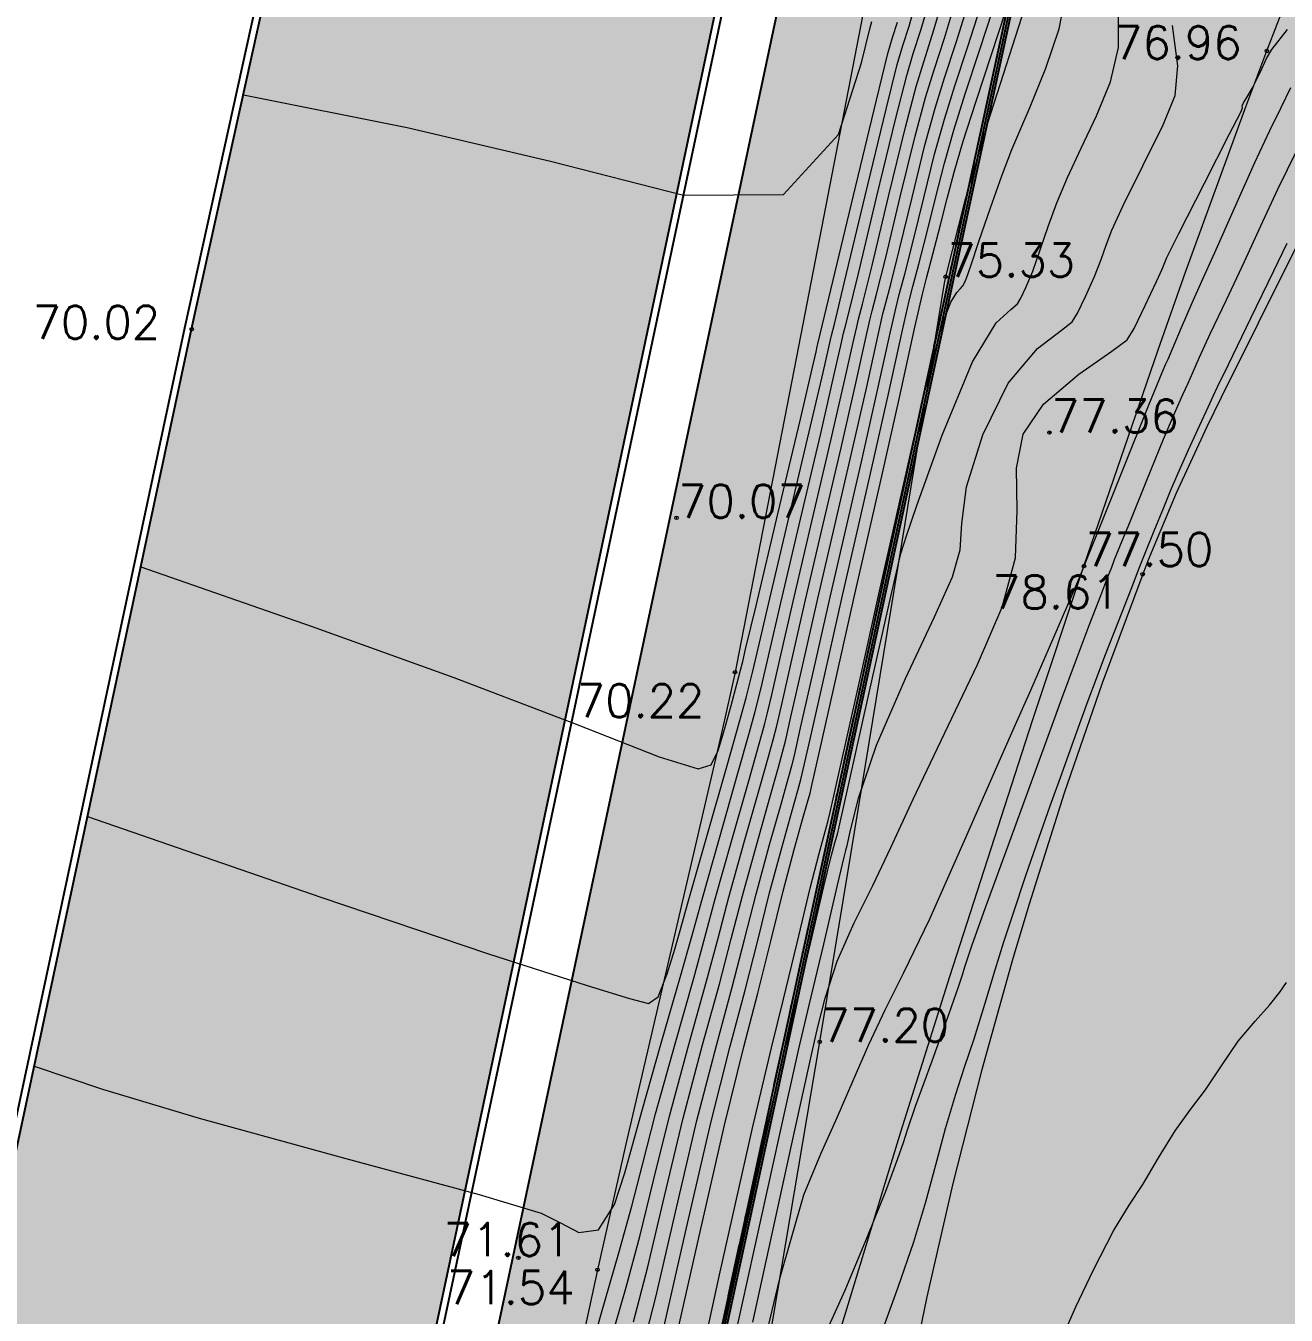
# Model space of a CAD drawing. Header units: inches. Extents: x 1286 to 7442, y -84 to 3420.
# Drawn here: x 1826.82 to 1863.02, y 171.38 to 208.4 of the extents above; entities that cross this region are included whole.
import ezdxf

# ---------------------------------------------------------------- set-up
doc = ezdxf.new("R2010")
doc.units = ezdxf.units.IN
doc.header["$LTSCALE"] = 3
doc.header["$MEASUREMENT"] = 0
doc.linetypes.add('DASHDOT', pattern=[1, 0.5, -0.25, 0, -0.25])
doc.layers.add('ARQ_ESQUADRIAS', color=3, linetype='Continuous', lineweight=5)
doc.layers.add('ARQ_TOPOGRAFIA', color=8, linetype='Continuous', lineweight=5)
for name, color, linetype in [('ARQ_HATCH', 8, 'Continuous'), ('ARQ_LIMITE', 6, 'DASHDOT'), ('ARQ_RUA', 250, 'Continuous')]:
    doc.layers.add(name, color=color, linetype=linetype)
doc.styles.add('ROMAN', font='romans__.ttf', dxfattribs={"height": 0.75})

msp = doc.modelspace()

# ---------------------------------------------------------------- hatches: boundary and pattern name
at = {"layer": 'ARQ_HATCH', "transparency": 33554559}
h = msp.add_hatch(color=9, dxfattribs=at)
h.dxf.hatch_style = 1
edge = h.paths.add_edge_path()
edge.add_line((1806.504, 11.293), (1791.287, 14.6))
edge.add_line((1791.287, 14.6), (1796.219, 37.297))
edge.add_line((1796.219, 37.297), (1801.852, 63.155))
edge.add_line((1801.852, 63.155), (1809.764, 99.006))
edge.add_line((1809.764, 99.006), (1817.55, 134.379))
edge.add_line((1817.55, 134.379), (1822.677, 158.271))
edge.add_line((1822.677, 158.271), (1826.527, 176.002))
edge.add_line((1826.527, 176.002), (1831.586, 199.688))
edge.add_line((1831.586, 199.688), (1836.786, 223.275))
edge.add_line((1836.786, 223.275), (1840.065, 238.333))
edge.add_line((1840.065, 238.333), (1843.03, 252.125))
edge.add_line((1843.03, 252.125), (1845.037, 261.723))
edge.add_line((1845.037, 261.723), (1857.597, 260.472))
edge.add_line((1857.597, 260.472), (1840.84, 181.521))
edge.add_line((1840.84, 181.521), (1812.17, 46.849))
edge.add_arc((1816.083, 46.016), 4, 167.982, 267.2421)
edge.add_line((1815.89, 42.021), (1822.336, 41.71))
edge.add_line((1822.336, 41.71), (1842.888, 40.109))
edge.add_line((1842.888, 40.109), (1866.465, 39.914))
edge.add_line((1866.465, 39.914), (1866.158, 28.097))
edge.add_arc((1801.742, -6445.566), 6473.984, 89.4298998, 89.7323738)
edge.add_arc((1836.368, -252.101), 280.482, 90.89616, 92.2112)
edge.add_arc((1826.309, 8.433), 19.754, 92.2117, 97.167)
edge.add_arc((1828.171, -6.378), 34.681, 97.1673, 102.1246)
edge.add_arc((1826.384, 1.942), 26.172, 102.1247, 107.8305)
edge.add_arc((1827.748, -2.299), 30.626, 107.8305, 113.5369)
edge.add_arc((1820.807, 13.637), 13.245, 113.5372, 122.2153)
edge.add_arc((1820.855, 13.561), 13.334, 122.2153, 130.9005)
edge.add_arc((1820.51, 13.959), 12.807, 130.9005, 139.761)
edge.add_arc((1819.12, 15.135), 10.987, 139.7613, 148.6181)
edge.add_arc((1829.934, 8.54), 23.653, 148.6185, 154.6538)
edge.add_arc((1821.164, 12.694), 13.949, 154.6539, 160.6883)
edge.add_arc((1842.057, 5.372), 36.089, 160.6883, 164.439)
edge.add_arc((1835.687, 7.146), 29.476, 164.439, 168.1898)
edge.add_arc((1835.687, 7.146), 29.476, 168.1898, 171.912)
at = {"layer": 'ARQ_HATCH', "transparency": 33554534}
h = msp.add_hatch(color=124, dxfattribs=at)
h.dxf.hatch_style = 1
h.paths.add_polyline_path([(1862.415, 243.07), (1855.729, 243.289), (1842.542, 181.158), (1813.872, 46.487, 0.462383), (1815.974, 43.759), (1821.984, 43.469, 0.282847), (1824.976, 45.116), (1820.52, 45.132), (1819.731, 46.113), (1820.579, 50.022), (1821.002, 51.976)])
h = msp.add_hatch(color=124, dxfattribs=at)
h.dxf.hatch_style = 1
h.paths.add_polyline_path([(2009.917, 199.566), (2002.204, 209.665), (1990.773, 216.721), (1944.861, 233.38), (1920.697, 239.925), (1908.644, 241.353), (1862.514, 242.867), (1829.908, 92.41), (1845.859, 92.41), (1862.275, 148.835, -0.330467), (1864.173, 150.276), (1955.428, 151.28), (1955.437, 152.854), (2017.258, 152.854), (2016.956, 95.256), (1955.137, 95.636), (1955.142, 96.512), (1865.998, 97.062, -0.412407), (1865.004, 98.062), (1865.004, 92.51), (2015.225, 92.51, 0.41263), (2019.125, 96.389), (2019.452, 156.871), (2028.982, 160.101), (2029.767, 160.542), (2017.944, 181.551)])

# ---------------------------------------------------------------- linework, layer by layer
at = {"layer": 'ARQ_ESQUADRIAS'}
msp.add_lwpolyline([(1862.426, 242.86), (1821.056, 51.965), (1821.085, 51.958), (1862.455, 242.853)], dxfattribs=at)
at = {"layer": 'ARQ_LIMITE'}
msp.add_lwpolyline([(2056.769, 121.36), (2043.891, 127.382), (2037.172, 129.104), (2037.068, 147.977), (2018.123, 181.641), (2010.09, 199.669), (2002.341, 209.816), (1990.861, 216.902), (1967.983, 225.269), (1944.921, 233.571), (1920.735, 240.122), (1908.659, 241.553), (1862.415, 243.07), (1819.128, 43.327), (1856.893, 43.193), (1888.226, 42.531), (2013.662, 42.552), (2013.772, 51.782), (2018.174, 69.445), (2029.092, 73.439), (2033.345, 91.354), (2039.202, 93.554), (2044.83, 104.92), (2054.541, 109.975)], dxfattribs=at)
at = {"layer": 'ARQ_RUA'}
for points in [[(1791.091, 14.637), (1796.024, 37.339), (1801.656, 63.198), (1809.569, 99.049), (1817.355, 134.422), (1822.482, 158.313), (1826.332, 176.044), (1831.391, 199.73), (1836.591, 223.318), (1839.869, 238.375), (1842.834, 252.166), (1844.837, 261.743)], [(1791.287, 14.6), (1796.219, 37.297), (1801.852, 63.155), (1809.764, 99.006), (1817.55, 134.379), (1822.677, 158.271), (1826.527, 176.002), (1831.586, 199.688), (1836.786, 223.275), (1840.065, 238.333), (1843.03, 252.125), (1845.037, 261.723)], [(1862.372, 242.871), (1821.002, 51.976), (1821.139, 51.947), (1862.514, 242.867)]]:
    msp.add_lwpolyline(points, dxfattribs=at)
for points in [[(1826.873, 45.109, -0.334107), (1821.9, 41.731), (1815.89, 42.021, -0.462383), (1812.17, 46.849), (1840.84, 181.521), (1857.597, 260.472)], [(1826.661, 45.11, -0.330192), (1821.91, 41.931), (1815.9, 42.221, -0.462383), (1812.366, 46.807), (1841.035, 181.479), (1857.797, 260.452)], [(1824.976, 45.116, -0.282847), (1821.984, 43.469), (1815.974, 43.759, -0.462383), (1813.872, 46.487), (1842.542, 181.158), (1859.339, 260.298)]]:
    msp.add_lwpolyline(points, format="xyb", dxfattribs=at)
at = {"layer": 'ARQ_TOPOGRAFIA', "linetype": 'Continuous', "ltscale": 0.4}
for p, q in [((1862.465, 207.679, 76.956), (1864.704, 213.459, 75.926)), ((1854.453, 205.616, 75.244), (1855.631, 209.27, 75.172)), ((1850.861, 208.726, 69.07), (1848.954, 198.9, 69.706)), ((1861.831, 205.996, 77.018), (1862.465, 207.679, 76.956)), ((1860.142, 201.358, 77.188), (1861.831, 205.996, 77.018)), ((1853.813, 203.426, 75.287), (1854.453, 205.616, 75.244)), ((1853.243, 201.196, 75.331), (1853.813, 203.426, 75.287)), ((1863.283, 202, 78.656), (1861.151, 197.732, 78.633)), ((1853.207, 201.015, 75.346), (1853.243, 201.196, 75.331)), ((1859.346, 199.1, 77.271), (1860.142, 201.358, 77.188)), ((1851.99, 193.586, 75.977), (1853.207, 201.015, 75.346)), ((1848.954, 198.9, 69.706), (1847.302, 190.388, 70.258)), ((1857.214, 192.888, 77.497), (1859.346, 199.1, 77.271)), ((1861.151, 197.732, 78.633), (1860.74, 196.888, 78.628)), ((1860.74, 196.888, 78.628), (1859.859, 194.979, 78.617)), ((1859.859, 194.979, 78.617), (1859.051, 193.038, 78.607)), ((1850.519, 184.611, 76.74), (1851.99, 193.586, 75.977)), ((1855.737, 188.451, 77.614), (1857.214, 192.888, 77.497)), ((1859.051, 193.038, 78.607), (1858.9, 192.652, 78.605)), ((1858.9, 192.652, 78.605), (1857.736, 189.522, 78.64)), ((1847.302, 190.388, 70.258), (1847.191, 189.844, 70.293)), ((1847.191, 189.844, 70.293), (1846.822, 188.174, 70.414)), ((1857.736, 189.522, 78.64), (1856.648, 186.365, 78.675)), ((1853.357, 181.101, 77.808), (1855.737, 188.451, 77.614)), ((1846.822, 188.174, 70.414), (1845.453, 182.29, 70.843)), ((1856.648, 186.365, 78.675), (1855.635, 183.183, 78.71)), ((1849.625, 179.228, 77.197), (1850.519, 184.611, 76.74)), ((1855.635, 183.183, 78.71), (1855.167, 181.616, 78.727)), ((1845.453, 182.29, 70.843), (1844.058, 176.29, 71.28)), ((1855.167, 181.616, 78.727), (1854.269, 178.4, 78.762)), ((1851.954, 176.64, 77.925), (1853.357, 181.101, 77.808)), ((1846.412, 160.226, 78.328), (1849.625, 179.228, 77.197)), ((1854.269, 178.4, 78.762), (1853.448, 175.163, 78.797)), ((1849.697, 169.251, 78.118), (1851.954, 176.64, 77.925)), ((1844.058, 176.29, 71.28), (1843.243, 172.684, 71.542)), ((1853.448, 175.163, 78.797), (1852.705, 171.908, 78.832)), ((1843.243, 172.684, 71.542), (1841.858, 166.313, 71.943)), ((1852.705, 171.908, 78.832), (1852.369, 170.307, 78.849))]:
    msp.add_line(p, q, dxfattribs=at)
at = {"layer": 'ARQ_TOPOGRAFIA', "ltscale": 0.4}
for p, q in [((1852.192, 208.391), (1852.461, 209.343)), ((1852.529, 208.275), (1852.817, 209.262)), ((1852.867, 208.158), (1853.172, 209.181)), ((1853.204, 208.041), (1853.528, 209.1)), ((1853.542, 207.924), (1853.883, 209.019)), ((1853.879, 207.807), (1854.239, 208.938)), ((1854.217, 207.691), (1854.595, 208.857)), ((1856.504, 208.309), (1856.649, 209.054)), ((1851.059, 208.309), (1851.118, 208.527)), ((1851.715, 208.064), (1851.855, 208.508)), ((1854.554, 207.574), (1854.95, 208.776)), ((1858.208, 207.778), (1858.203, 208.731)), ((1850.824, 207.339), (1851.059, 208.309)), ((1852.014, 207.832), (1852.192, 208.391)), ((1852.312, 207.601), (1852.529, 208.275)), ((1852.611, 207.369), (1852.867, 208.158)), ((1856.115, 207.182), (1856.504, 208.309)), ((1859.913, 207.247), (1859.757, 208.409)), ((1862.609, 207.721), (1863.054, 208.292)), ((1851.583, 207.608), (1851.715, 208.064)), ((1851.853, 207.293), (1852.014, 207.832)), ((1852.91, 207.138), (1853.204, 208.041)), ((1853.208, 206.906), (1853.542, 207.924)), ((1853.507, 206.675), (1853.879, 207.807)), ((1857.976, 206.791), (1858.208, 207.778)), ((1862.46, 207.459), (1862.609, 207.721)), ((1850.166, 205.279), (1850.824, 207.339)), ((1851.25, 206.263), (1851.583, 207.608)), ((1852.124, 206.977), (1852.312, 207.601)), ((1852.394, 206.662), (1852.611, 207.369)), ((1853.806, 206.443), (1854.217, 207.691)), ((1854.104, 206.212), (1854.554, 207.574)), ((1862.273, 207.058), (1862.46, 207.459)), ((1862.465, 207.679), (1862.465, 207.679)), ((1851.529, 206.005), (1851.853, 207.293)), ((1851.808, 205.746), (1852.124, 206.977)), ((1852.664, 206.346), (1852.91, 207.138)), ((1855.667, 206.071), (1856.115, 207.182)), ((1859.837, 206.4), (1859.913, 207.247)), ((1862.057, 206.624), (1862.273, 207.058)), ((1852.088, 205.488), (1852.394, 206.662)), ((1852.935, 206.031), (1853.208, 206.906)), ((1853.205, 205.715), (1853.507, 206.675)), ((1857.577, 205.812), (1857.976, 206.791)), ((1861.889, 206.344), (1862.057, 206.624)), ((1862.873, 206.05), (1863.15, 206.631)), ((1833.07, 206.414), (1837.775, 205.48)), ((1850.594, 203.529), (1851.25, 206.263)), ((1852.367, 205.229), (1852.664, 206.346)), ((1853.475, 205.4), (1853.806, 206.443)), ((1859.487, 205.553), (1859.837, 206.4)), ((1861.791, 206.193), (1861.889, 206.344)), ((1850.93, 203.518), (1851.529, 206.005)), ((1852.646, 204.971), (1852.935, 206.031)), ((1853.746, 205.084), (1854.104, 206.212)), ((1855.37, 205.387), (1855.667, 206.071)), ((1861.397, 205.294), (1861.717, 205.925)), ((1861.717, 205.925), (1861.762, 206.044)), ((1861.761, 206.1), (1861.791, 206.193)), ((1861.762, 206.044), (1861.761, 206.1)), ((1862.555, 205.397), (1862.873, 206.05)), ((1837.775, 205.48), (1841.889, 204.518)), ((1851.267, 203.507), (1851.808, 205.746)), ((1851.603, 203.497), (1852.088, 205.488)), ((1852.925, 204.712), (1853.205, 205.715)), ((1857.137, 204.884), (1857.577, 205.812)), ((1858.905, 204.381), (1859.487, 205.553)), ((1848.588, 203.559), (1850.166, 205.279)), ((1851.939, 203.486), (1852.367, 205.229)), ((1853.205, 204.454), (1853.475, 205.4)), ((1855.14, 204.848), (1855.37, 205.387)), ((1860.672, 203.878), (1861.397, 205.294)), ((1862.122, 204.473), (1862.555, 205.397)), ((1852.276, 203.475), (1852.646, 204.971)), ((1853.484, 204.195), (1853.746, 205.084)), ((1854.854, 204.097), (1855.14, 204.848)), ((1856.74, 204.045), (1857.137, 204.884)), ((1862.779, 203.709), (1863.335, 204.843)), ((1841.889, 204.518), (1845.714, 203.536)), ((1852.612, 203.464), (1852.925, 204.712)), ((1852.948, 203.453), (1853.205, 204.454)), ((1858.34, 203.242), (1858.905, 204.381)), ((1861.537, 203.164), (1862.122, 204.473)), ((1853.285, 203.442), (1853.484, 204.195)), ((1854.526, 203.175), (1854.854, 204.097)), ((1856.435, 203.315), (1856.74, 204.045)), ((1859.939, 202.439), (1860.672, 203.878)), ((1862.292, 202.66), (1862.779, 203.709)), ((1845.714, 203.536), (1848.588, 203.559)), ((1849.947, 200.818), (1850.594, 203.529)), ((1850.34, 201.051), (1850.93, 203.518)), ((1850.733, 201.284), (1851.267, 203.507)), ((1851.127, 201.518), (1851.603, 203.497)), ((1851.52, 201.751), (1851.939, 203.486)), ((1851.913, 201.985), (1852.276, 203.475)), ((1852.306, 202.218), (1852.612, 203.464)), ((1852.7, 202.451), (1852.948, 203.453)), ((1853.093, 202.685), (1853.285, 203.442)), ((1856.189, 202.637), (1856.435, 203.315)), ((1854.208, 202.238), (1854.526, 203.175)), ((1858.016, 202.532), (1858.34, 203.242)), ((1860.976, 201.895), (1861.537, 203.164)), ((1852.874, 201.846), (1853.093, 202.685)), ((1855.959, 201.964), (1856.189, 202.637)), ((1857.853, 202.099), (1858.016, 202.532)), ((1861.821, 201.629), (1862.292, 202.66)), ((1852.066, 201.272), (1852.306, 202.218)), ((1852.47, 201.559), (1852.7, 202.451)), ((1853.963, 201.509), (1854.208, 202.238)), ((1859.597, 201.75), (1859.939, 202.439)), ((1862.666, 201.362), (1863.048, 202.156)), ((1851.662, 200.985), (1851.913, 201.985)), ((1852.689, 201.152), (1852.874, 201.846)), ((1855.741, 201.357), (1855.959, 201.964)), ((1857.71, 201.69), (1857.853, 202.099)), ((1860.6, 201.068), (1860.976, 201.895)), ((1850.854, 200.411), (1851.127, 201.518)), ((1851.258, 200.698), (1851.52, 201.751)), ((1852.299, 200.917), (1852.47, 201.559)), ((1853.835, 201.15), (1853.963, 201.509)), ((1857.519, 201.205), (1857.71, 201.69)), ((1859.297, 201.054), (1859.461, 201.416)), ((1859.461, 201.416), (1859.516, 201.56)), ((1859.516, 201.56), (1859.597, 201.75)), ((1861.303, 200.536), (1861.821, 201.629)), ((1850.046, 199.836), (1850.34, 201.051)), ((1850.45, 200.124), (1850.733, 201.284)), ((1851.91, 200.682), (1852.066, 201.272)), ((1852.573, 200.695), (1852.689, 201.152)), ((1853.243, 201.196), (1853.243, 201.196)), ((1853.778, 201.021), (1853.835, 201.15)), ((1855.547, 200.891), (1855.741, 201.357)), ((1857.258, 200.631), (1857.519, 201.205)), ((1858.97, 200.371), (1859.297, 201.054)), ((1860.316, 200.444), (1860.6, 201.068)), ((1862.006, 200.003), (1862.666, 201.362)), ((1849.641, 199.549), (1849.947, 200.818)), ((1851.131, 200.212), (1851.258, 200.698)), ((1851.52, 200.447), (1851.662, 200.985)), ((1851.818, 200.321), (1851.91, 200.682)), ((1852.195, 200.508), (1852.299, 200.917)), ((1852.36, 199.747), (1852.573, 200.695)), ((1853.392, 200.47), (1853.558, 200.747)), ((1853.558, 200.747), (1853.667, 200.858)), ((1853.667, 200.858), (1853.732, 200.938)), ((1853.732, 200.938), (1853.778, 201.021)), ((1855.402, 200.585), (1855.547, 200.891)), ((1850.741, 199.978), (1850.854, 200.411)), ((1851.441, 200.134), (1851.52, 200.447)), ((1851.649, 199.571), (1851.818, 200.321)), ((1852.005, 199.659), (1852.195, 200.508)), ((1853.155, 199.842), (1853.392, 200.47)), ((1855.117, 200.259), (1855.305, 200.42)), ((1855.305, 200.42), (1855.402, 200.585)), ((1857.026, 200.149), (1857.258, 200.631)), ((1858.651, 199.713), (1858.97, 200.371)), ((1860.013, 199.738), (1860.316, 200.444)), ((1860.838, 199.56), (1861.303, 200.536)), ((1850.352, 199.743), (1850.45, 200.124)), ((1850.686, 199.759), (1850.741, 199.978)), ((1850.939, 199.394), (1851.063, 199.946)), ((1851.063, 199.946), (1851.131, 200.212)), ((1851.294, 199.482), (1851.441, 200.134)), ((1854.695, 199.871), (1855.117, 200.259)), ((1856.877, 199.901), (1857.026, 200.149)), ((1861.36, 198.676), (1862.006, 200.003)), ((1831.587, 199.69), (1831.587, 199.69)), ((1849.962, 199.508), (1850.046, 199.836)), ((1850.228, 199.217), (1850.308, 199.572)), ((1850.308, 199.572), (1850.352, 199.743)), ((1850.584, 199.305), (1850.686, 199.759)), ((1851.286, 197.934), (1851.649, 199.571)), ((1851.599, 197.831), (1852.005, 199.659)), ((1851.912, 197.728), (1852.36, 199.747)), ((1852.807, 198.584), (1853.155, 199.842)), ((1854.015, 198.749), (1854.695, 199.871)), ((1855.882, 199.135), (1856.567, 199.66)), ((1856.567, 199.66), (1856.877, 199.901)), ((1858.45, 199.382), (1858.651, 199.713)), ((1859.757, 199.13), (1860.013, 199.738)), ((1860.531, 198.884), (1860.838, 199.56)), ((1849.518, 199.04), (1849.553, 199.197)), ((1849.553, 199.197), (1849.572, 199.273)), ((1849.572, 199.273), (1849.641, 199.549)), ((1849.873, 199.129), (1849.931, 199.384)), ((1849.931, 199.384), (1849.962, 199.508)), ((1850.034, 198.346), (1850.228, 199.217)), ((1850.347, 198.243), (1850.584, 199.305)), ((1850.66, 198.14), (1850.939, 199.394)), ((1850.973, 198.037), (1851.294, 199.482)), ((1858.017, 199.06), (1858.45, 199.382)), ((1849.407, 198.553), (1849.518, 199.04)), ((1849.72, 198.449), (1849.873, 199.129)), ((1855.034, 198.144), (1855.882, 199.135)), ((1857.07, 198.398), (1858.017, 199.06)), ((1859.568, 198.695), (1859.628, 198.827)), ((1859.628, 198.827), (1859.757, 199.13)), ((1860.343, 198.45), (1860.531, 198.884)), ((1849.068, 197.105), (1849.407, 198.553)), ((1849.36, 196.901), (1849.72, 198.449)), ((1852.343, 196.616), (1852.807, 198.584)), ((1853.145, 196.644), (1854.015, 198.749)), ((1859.089, 197.535), (1859.463, 198.45)), ((1859.463, 198.45), (1859.568, 198.695)), ((1860.202, 198.137), (1860.343, 198.45)), ((1861.049, 198.03), (1861.36, 198.676)), ((1849.653, 196.696), (1850.034, 198.346)), ((1849.945, 196.491), (1850.347, 198.243)), ((1850.238, 196.287), (1850.66, 198.14)), ((1854.304, 196.661), (1855.034, 198.144)), ((1856.053, 197.54), (1857.07, 198.398)), ((1860.053, 197.813), (1860.202, 198.137)), ((1850.53, 196.082), (1850.973, 198.037)), ((1850.823, 195.877), (1851.286, 197.934)), ((1851.115, 195.673), (1851.599, 197.831)), ((1851.408, 195.468), (1851.912, 197.728)), ((1859.839, 197.336), (1860.053, 197.813)), ((1860.777, 197.448), (1860.928, 197.77)), ((1860.928, 197.77), (1861.049, 198.03)), ((1855.464, 196.678), (1856.053, 197.54)), ((1858.33, 195.653), (1859.089, 197.535)), ((1859.499, 196.535), (1859.839, 197.336)), ((1860.537, 196.932), (1860.777, 197.448)), ((1848.422, 194.388), (1849.068, 197.105)), ((1848.748, 194.314), (1849.36, 196.901)), ((1849.073, 194.239), (1849.653, 196.696)), ((1851.924, 194.748), (1852.343, 196.616)), ((1852.415, 194.624), (1853.145, 196.644)), ((1853.844, 195.163), (1854.304, 196.661)), ((1855.274, 195.702), (1855.464, 196.678)), ((1856.221, 196.721), (1856.221, 196.721)), ((1860.214, 196.221), (1860.537, 196.932)), ((1849.398, 194.165), (1849.945, 196.491)), ((1849.724, 194.091), (1850.238, 196.287)), ((1859.015, 195.351), (1859.499, 196.535)), ((1859.908, 195.535), (1860.214, 196.221)), ((1850.049, 194.016), (1850.53, 196.082)), ((1850.375, 193.942), (1850.823, 195.877)), ((1850.7, 193.867), (1851.115, 195.673)), ((1855.298, 194.485), (1855.274, 195.702)), ((1857.59, 193.81), (1858.33, 195.653)), ((1859.7, 195.05), (1859.908, 195.535)), ((1851.025, 193.793), (1851.408, 195.468)), ((1853.702, 194.107), (1853.844, 195.163)), ((1858.546, 194.188), (1859.015, 195.351)), ((1851.668, 193.605), (1851.924, 194.748)), ((1859.503, 194.567), (1859.7, 195.05)), ((1847.794, 191.749), (1848.422, 194.388)), ((1852.107, 193.73), (1852.415, 194.624)), ((1855.245, 193.124), (1855.298, 194.485)), ((1859.23, 193.896), (1859.503, 194.567)), ((1845.509, 194.273), (1845.509, 194.273)), ((1848.149, 191.79), (1848.748, 194.314)), ((1848.504, 191.832), (1849.073, 194.239)), ((1848.859, 191.873), (1849.398, 194.165)), ((1849.214, 191.915), (1849.724, 194.091)), ((1849.568, 191.956), (1850.049, 194.016)), ((1853.653, 193.35), (1853.702, 194.107)), ((1858.248, 193.451), (1858.546, 194.188)), ((1849.923, 191.998), (1850.375, 193.942)), ((1850.278, 192.039), (1850.7, 193.867)), ((1850.633, 192.081), (1851.025, 193.793)), ((1852.062, 193.576), (1852.107, 193.73)), ((1857.266, 193.006), (1857.59, 193.81)), ((1858.97, 193.255), (1859.23, 193.896)), ((1851.343, 192.164), (1851.668, 193.605)), ((1851.957, 193.251), (1852.03, 193.493)), ((1852.03, 193.493), (1852.053, 193.543)), ((1852.053, 193.543), (1852.062, 193.576)), ((1853.436, 192.582), (1853.653, 193.35)), ((1858.094, 193.072), (1858.248, 193.451)), ((1851.663, 192.011), (1851.957, 193.251)), ((1854.863, 191.709), (1855.245, 193.124)), ((1857.214, 192.888), (1857.214, 192.888)), ((1857.216, 192.881), (1857.218, 192.886)), ((1857.218, 192.886), (1857.219, 192.888)), ((1857.219, 192.889), (1857.266, 193.006)), ((1857.219, 192.888), (1857.219, 192.889)), ((1858.009, 192.858), (1858.094, 193.072)), ((1858.8, 192.828), (1858.97, 193.255)), ((1830.129, 192.865), (1835.02, 191.166)), ((1852.919, 191.427), (1853.436, 192.582)), ((1856.899, 192.131), (1857.16, 192.744)), ((1857.16, 192.744), (1857.209, 192.863)), ((1857.209, 192.863), (1857.216, 192.881)), ((1857.693, 192.044), (1857.901, 192.581)), ((1857.901, 192.581), (1858.009, 192.858)), ((1858.585, 192.276), (1858.8, 192.828)), ((1858.9, 192.652), (1858.9, 192.652)), ((1850.754, 189.529), (1851.343, 192.164)), ((1858.205, 191.3), (1858.585, 192.276)), ((1847.823, 190.401), (1848.149, 191.79)), ((1848.149, 190.304), (1848.504, 191.832)), ((1848.474, 190.207), (1848.859, 191.873)), ((1848.8, 190.11), (1849.214, 191.915)), ((1849.126, 190.014), (1849.568, 191.956)), ((1849.451, 189.917), (1849.923, 191.998)), ((1849.777, 189.82), (1850.278, 192.039)), ((1850.103, 189.723), (1850.633, 192.081)), ((1851.051, 189.298), (1851.663, 192.011)), ((1856.318, 190.776), (1856.899, 192.131)), ((1857.374, 191.21), (1857.693, 192.044)), ((1847.497, 190.498), (1847.794, 191.749)), ((1852.084, 189.664), (1852.919, 191.427)), ((1854.151, 190.063), (1854.863, 191.709)), ((1835.02, 191.166), (1839.116, 189.691)), ((1856.969, 190.135), (1857.374, 191.21)), ((1857.815, 190.298), (1858.205, 191.3)), ((1855.689, 189.327), (1856.318, 190.776)), ((1847.415, 190.148), (1847.497, 190.498)), ((1847.691, 189.83), (1847.823, 190.401)), ((1847.968, 189.512), (1848.149, 190.304)), ((1857.57, 189.657), (1857.815, 190.298)), ((1847.353, 189.899), (1847.415, 190.148)), ((1848.245, 189.193), (1848.474, 190.207)), ((1848.522, 188.875), (1848.8, 190.11)), ((1848.798, 188.557), (1849.126, 190.014)), ((1853.208, 188.081), (1854.151, 190.063)), ((1856.578, 189.086), (1856.969, 190.135)), ((1839.116, 189.691), (1842.625, 188.346)), ((1847.191, 189.844), (1847.191, 189.844)), ((1847.248, 189.5), (1847.353, 189.899)), ((1847.61, 189.491), (1847.691, 189.83)), ((1849.075, 188.239), (1849.451, 189.917)), ((1849.352, 187.921), (1849.777, 189.82)), ((1849.629, 187.603), (1850.103, 189.723)), ((1851.252, 187.75), (1852.084, 189.664)), ((1857.337, 189.024), (1857.57, 189.657)), ((1847.081, 188.888), (1847.248, 189.5)), ((1847.51, 189.108), (1847.61, 189.491)), ((1847.867, 189.083), (1847.968, 189.512)), ((1848.125, 188.675), (1848.245, 189.193)), ((1850.182, 186.967), (1850.754, 189.529)), ((1850.449, 186.602), (1851.051, 189.298)), ((1855.249, 188.34), (1855.689, 189.327)), ((1846.889, 188.196), (1847.081, 188.888)), ((1847.33, 188.452), (1847.51, 189.108)), ((1847.772, 188.717), (1847.867, 189.083)), ((1848.382, 188.267), (1848.522, 188.875)), ((1856.257, 188.213), (1856.578, 189.086)), ((1856.974, 188.025), (1857.337, 189.024)), ((1846.967, 187.166), (1847.33, 188.452)), ((1847.608, 188.118), (1847.772, 188.717)), ((1848.034, 188.325), (1848.125, 188.675)), ((1848.639, 187.859), (1848.798, 188.557)), ((1842.625, 188.346), (1845.016, 187.415)), ((1846.707, 187.594), (1846.889, 188.196)), ((1847.276, 186.944), (1847.608, 188.118)), ((1847.885, 187.783), (1848.034, 188.325)), ((1848.296, 187.933), (1848.382, 188.267)), ((1848.896, 187.451), (1849.075, 188.239)), ((1852.305, 186.192), (1853.208, 188.081)), ((1854.707, 187.12), (1855.249, 188.34)), ((1855.808, 186.982), (1856.257, 188.213)), ((1847.586, 186.721), (1847.885, 187.783)), ((1848.163, 187.448), (1848.296, 187.933)), ((1848.558, 187.541), (1848.639, 187.859)), ((1849.153, 187.043), (1849.352, 187.921)), ((1850.737, 186.222), (1851.252, 187.75)), ((1856.573, 186.919), (1856.974, 188.025)), ((1845.016, 187.415), (1846.137, 187.066)), ((1846.507, 187.183), (1846.707, 187.594)), ((1847.895, 186.499), (1848.163, 187.448)), ((1848.441, 187.114), (1848.558, 187.541)), ((1848.821, 187.149), (1848.896, 187.451)), ((1849.411, 186.635), (1849.629, 187.603)), ((1846.137, 187.066), (1846.507, 187.183)), ((1846.384, 185.125), (1846.967, 187.166)), ((1848.205, 186.276), (1848.441, 187.114)), ((1848.719, 186.779), (1848.821, 187.149)), ((1849.083, 186.758), (1849.153, 187.043)), ((1849.925, 185.819), (1850.182, 186.967)), ((1853.785, 185.008), (1854.707, 187.12)), ((1855.082, 184.99), (1855.808, 186.982)), ((1846.742, 185.071), (1847.276, 186.944)), ((1847.1, 185.017), (1847.586, 186.721)), ((1848.514, 186.053), (1848.719, 186.779)), ((1848.997, 186.444), (1849.083, 186.758)), ((1849.345, 186.366), (1849.411, 186.635)), ((1850.181, 185.405), (1850.449, 186.602)), ((1856.243, 186.007), (1856.573, 186.919)), ((1847.458, 184.962), (1847.895, 186.499)), ((1847.816, 184.908), (1848.205, 186.276)), ((1848.824, 185.831), (1848.997, 186.444)), ((1849.275, 186.11), (1849.345, 186.366)), ((1850.496, 185.256), (1850.737, 186.222)), ((1848.174, 184.854), (1848.514, 186.053)), ((1849.133, 185.608), (1849.275, 186.11)), ((1851.664, 184.805), (1852.305, 186.192)), ((1855.923, 185.104), (1856.243, 186.007)), ((1828.598, 185.695), (1835.295, 183.385)), ((1848.532, 184.8), (1848.824, 185.831)), ((1848.89, 184.746), (1849.133, 185.608)), ((1849.83, 185.441), (1849.869, 185.582)), ((1849.869, 185.582), (1849.925, 185.819)), ((1845.846, 183.244), (1846.384, 185.125)), ((1849.606, 184.638), (1849.752, 185.163)), ((1849.752, 185.163), (1849.83, 185.441)), ((1850.108, 185.106), (1850.131, 185.191)), ((1850.131, 185.191), (1850.181, 185.405)), ((1850.41, 184.868), (1850.496, 185.256)), ((1846.235, 183.288), (1846.742, 185.071)), ((1846.625, 183.332), (1847.1, 185.017)), ((1847.015, 183.377), (1847.458, 184.962)), ((1847.405, 183.421), (1847.816, 184.908)), ((1847.794, 183.465), (1848.174, 184.854)), ((1848.184, 183.509), (1848.532, 184.8)), ((1848.574, 183.553), (1848.89, 184.746)), ((1849.964, 184.583), (1850.061, 184.94)), ((1850.061, 184.94), (1850.108, 185.106)), ((1850.371, 184.718), (1850.386, 184.771)), ((1850.386, 184.771), (1850.393, 184.799)), ((1850.393, 184.799), (1850.41, 184.868)), ((1851.154, 183.72), (1851.664, 184.805)), ((1852.782, 182.759), (1853.785, 185.008)), ((1854.377, 183.052), (1855.082, 184.99)), ((1855.547, 184.005), (1855.923, 185.104)), ((1849.354, 183.641), (1849.606, 184.638)), ((1849.743, 183.685), (1849.964, 184.583)), ((1850.133, 183.729), (1850.323, 184.529)), ((1850.323, 184.529), (1850.371, 184.718)), ((1855.188, 182.931), (1855.547, 184.005)), ((1848.98, 182.075), (1849.354, 183.641)), ((1849.359, 182.053), (1849.743, 183.685)), ((1849.738, 182.031), (1850.133, 183.729)), ((1850.618, 182.646), (1851.154, 183.72)), ((1835.295, 183.385), (1840.111, 181.752)), ((1845.947, 182.249), (1846.235, 183.288)), ((1846.326, 182.227), (1846.625, 183.332)), ((1846.705, 182.206), (1847.015, 183.377)), ((1847.084, 182.184), (1847.405, 183.421)), ((1847.463, 182.162), (1847.794, 183.465)), ((1847.842, 182.14), (1848.184, 183.509)), ((1848.221, 182.118), (1848.574, 183.553)), ((1845.592, 182.354), (1845.846, 183.244)), ((1854.004, 182.013), (1854.377, 183.052)), ((1854.916, 182.099), (1855.188, 182.931)), ((1850.125, 181.544), (1850.618, 182.646)), ((1852.043, 181.214), (1852.782, 182.759)), ((1845.461, 181.89), (1845.592, 182.354)), ((1845.637, 181.14), (1845.947, 182.249)), ((1846.006, 181.054), (1846.326, 182.227)), ((1846.375, 180.967), (1846.705, 182.206)), ((1846.743, 180.881), (1847.084, 182.184)), ((1847.112, 180.794), (1847.463, 182.162)), ((1845.246, 181.181), (1845.461, 181.89)), ((1847.481, 180.708), (1847.842, 182.14)), ((1847.85, 180.621), (1848.221, 182.118)), ((1848.588, 180.449), (1848.98, 182.075)), ((1848.957, 180.362), (1849.359, 182.053)), ((1849.325, 180.276), (1849.738, 182.031)), ((1853.866, 181.61), (1854.004, 182.013)), ((1854.667, 181.299), (1854.916, 182.099)), ((1840.111, 181.752), (1842.943, 180.843)), ((1849.777, 180.477), (1850.125, 181.544)), ((1853.791, 181.378), (1853.866, 181.61)), ((1844.983, 180.524), (1845.246, 181.181)), ((1845.075, 179.186), (1845.637, 181.14)), ((1845.47, 179.169), (1846.006, 181.054)), ((1851.507, 180.149), (1852.043, 181.214)), ((1853.612, 180.811), (1853.721, 181.156)), ((1853.721, 181.156), (1853.791, 181.378)), ((1854.368, 180.313), (1854.667, 181.299)), ((1842.943, 180.843), (1844.165, 180.473)), ((1845.865, 179.153), (1846.375, 180.967)), ((1846.26, 179.137), (1846.743, 180.881)), ((1846.655, 179.121), (1847.112, 180.794)), ((1847.051, 179.105), (1847.481, 180.708)), ((1853.344, 180.039), (1853.612, 180.811)), ((1862.835, 180.656), (1863.031, 180.934)), ((1844.165, 180.473), (1844.702, 180.325)), ((1844.702, 180.325), (1844.983, 180.524)), ((1847.446, 179.089), (1847.85, 180.621)), ((1848.236, 179.056), (1848.588, 180.449)), ((1848.631, 179.04), (1848.957, 180.362)), ((1849.572, 179.661), (1849.777, 180.477)), ((1854.057, 179.317), (1854.368, 180.313)), ((1862.541, 180.282), (1862.835, 180.656)), ((1849.026, 179.024), (1849.325, 180.276)), ((1851.039, 179.149), (1851.507, 180.149)), ((1852.854, 178.685), (1853.344, 180.039)), ((1862.127, 179.823), (1862.541, 180.282)), ((1849.406, 178.942), (1849.572, 179.661)), ((1861.645, 179.246), (1862.127, 179.823)), ((1849.625, 179.228), (1849.625, 179.228)), ((1853.784, 178.499), (1854.057, 179.317)), ((1861.162, 178.541), (1861.645, 179.246)), ((1844.513, 177.226), (1845.075, 179.186)), ((1844.909, 177.162), (1845.47, 179.169)), ((1845.305, 177.097), (1845.865, 179.153)), ((1845.701, 177.033), (1846.26, 179.137)), ((1846.097, 176.968), (1846.655, 179.121)), ((1846.494, 176.904), (1847.051, 179.105)), ((1846.89, 176.839), (1847.446, 179.089)), ((1847.682, 176.71), (1848.236, 179.056)), ((1848.078, 176.645), (1848.631, 179.04)), ((1848.474, 176.581), (1849.026, 179.024)), ((1848.871, 176.516), (1849.406, 178.942)), ((1850.584, 178.117), (1851.039, 179.149)), ((1827.066, 178.526), (1829.027, 177.867)), ((1852.379, 177.377), (1852.854, 178.685)), ((1853.523, 177.701), (1853.784, 178.499)), ((1860.704, 177.85), (1861.162, 178.541)), ((1850.122, 177.052), (1850.584, 178.117)), ((1829.027, 177.867), (1831.8, 177.04)), ((1860.275, 177.281), (1860.704, 177.85)), ((1852.15, 176.728), (1852.379, 177.377)), ((1853.241, 176.742), (1853.523, 177.701)), ((1831.8, 177.04), (1836.015, 175.882)), ((1844.216, 176.157), (1844.513, 177.226)), ((1844.53, 175.696), (1844.909, 177.162)), ((1844.847, 175.244), (1845.305, 177.097)), ((1845.165, 174.793), (1845.701, 177.033)), ((1845.482, 174.342), (1846.097, 176.968)), ((1849.659, 176.012), (1850.122, 177.052)), ((1859.836, 176.677), (1860.275, 177.281)), ((1845.799, 173.891), (1846.494, 176.904)), ((1846.116, 173.439), (1846.89, 176.839)), ((1846.75, 172.537), (1847.682, 176.71)), ((1847.067, 172.086), (1848.078, 176.645)), ((1852.085, 176.516), (1852.15, 176.728)), ((1852.956, 175.692), (1853.241, 176.742)), ((1859.358, 175.897), (1859.836, 176.677)), ((1847.384, 171.635), (1848.474, 176.581)), ((1847.702, 171.183), (1848.871, 176.516)), ((1851.871, 175.876), (1852.032, 176.334)), ((1852.032, 176.334), (1852.085, 176.516)), ((1836.015, 175.882), (1839.846, 174.841)), ((1844.028, 175.469), (1844.216, 176.157)), ((1849.172, 174.837), (1849.659, 176.012)), ((1851.518, 174.941), (1851.871, 175.876)), ((1858.902, 175.131), (1859.358, 175.897)), ((1844.231, 174.514), (1844.53, 175.696)), ((1852.674, 174.636), (1852.956, 175.692)), ((1843.727, 174.556), (1844.028, 175.469)), ((1844.46, 173.643), (1844.847, 175.244)), ((1858.509, 174.536), (1858.902, 175.131)), ((1839.846, 174.841), (1841.624, 174.309)), ((1844.688, 172.772), (1845.165, 174.793)), ((1848.474, 172.435), (1849.172, 174.837)), ((1851, 173.635), (1851.518, 174.941)), ((1843.275, 173.829), (1843.727, 174.556)), ((1843.854, 173.171), (1844.231, 174.514)), ((1852.328, 173.482), (1852.674, 174.636)), ((1858.065, 173.804), (1858.509, 174.536)), ((1841.624, 174.309), (1842.183, 174.035)), ((1842.183, 174.035), (1842.706, 173.758)), ((1844.917, 171.9), (1845.482, 174.342)), ((1842.706, 173.758), (1843.275, 173.829)), ((1844.064, 172.181), (1844.46, 173.643)), ((1845.146, 171.029), (1845.799, 173.891)), ((1850.352, 172.096), (1851, 173.635)), ((1857.484, 172.681), (1858.065, 173.804)), ((1845.374, 170.158), (1846.116, 173.439)), ((1851.875, 172.18), (1852.328, 173.482)), ((1840.969, 173.024), (1840.969, 173.024)), ((1843.338, 171.38), (1843.854, 173.171)), ((1843.243, 172.684), (1843.243, 172.684)), ((1844.273, 171.19), (1844.688, 172.772)), ((1845.832, 168.415), (1846.75, 172.537)), ((1856.977, 171.617), (1857.484, 172.681)), ((1843.58, 170.499), (1844.064, 172.181)), ((1847.466, 168.156), (1848.474, 172.435)), ((1851.458, 171.022), (1851.875, 172.18)), ((1844.482, 170.199), (1844.917, 171.9)), ((1846.06, 167.544), (1847.067, 172.086)), ((1849.528, 170.269), (1850.352, 172.096)), ((1846.289, 166.672), (1847.384, 171.635)), ((1856.735, 171.05), (1856.977, 171.617)), ((1842.691, 169.091), (1843.338, 171.38))]:
    msp.add_line(p, q, dxfattribs=at)
for centre in [(1862.465, 207.679), (1853.243, 201.196), (1831.587, 199.69), (1856.221, 196.721), (1845.509, 194.273), (1857.214, 192.888), (1858.9, 192.652), (1847.191, 189.844), (1849.625, 179.228), (1840.969, 173.024), (1843.243, 172.684)]:
    msp.add_circle(centre, 0.05, dxfattribs=at)
for p in [(1862.465, 207.679), (1853.243, 201.196), (1831.587, 199.69), (1856.221, 196.721), (1845.509, 194.273), (1857.214, 192.888), (1858.9, 192.652), (1847.191, 189.844), (1849.625, 179.228), (1840.969, 173.024), (1843.243, 172.684)]:
    msp.add_point(p, dxfattribs=at)

# ---------------------------------------------------------------- texts
at = {"layer": 'ARQ_TOPOGRAFIA', "style": 'ROMAN'}
for s, p in [('76.96', (1858.076, 207.443)), ('75.33', (1853.293, 201.196)), ('70.02', (1827.018, 199.412)), ('77.36', (1856.271, 196.721)), ('70.07', (1845.559, 194.273)), ('77.50', (1857.264, 192.888)), ('78.61', (1854.577, 191.666)), ('70.22', (1842.647, 188.546)), ('77.20', (1849.675, 179.228)), ('71.61', (1838.825, 173.074)), ('71.54', (1838.92, 171.699))]:
    msp.add_text(s, height=0.95, dxfattribs=at).set_placement(p)

doc.saveas('drawing.dxf')
